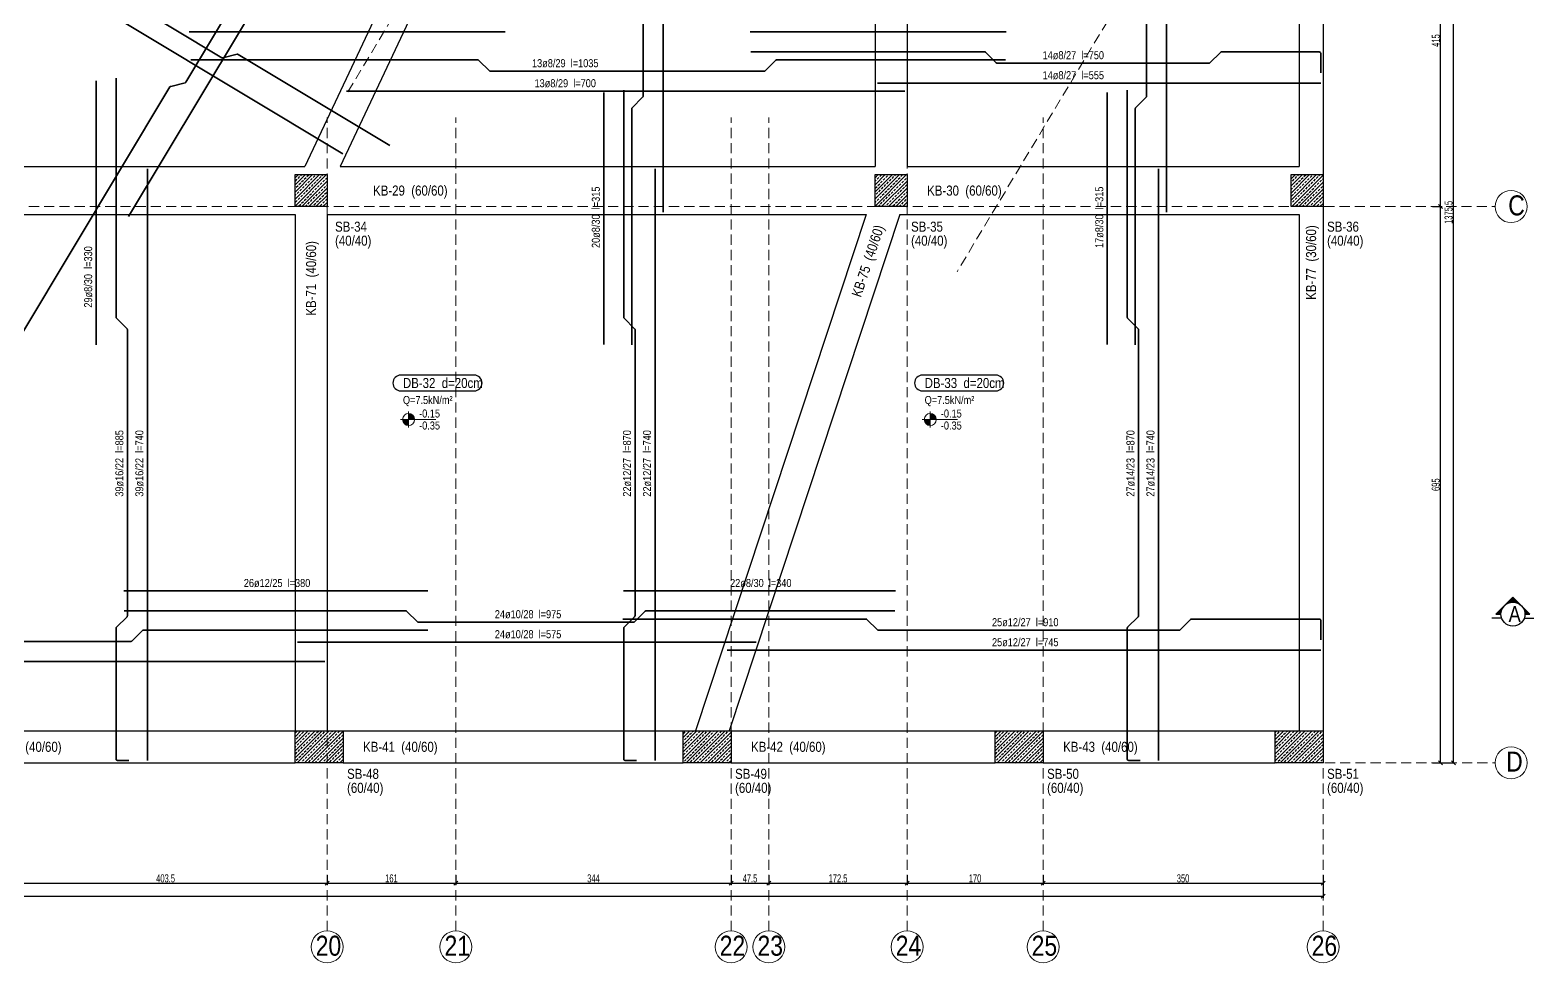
# Model space of a CAD drawing. Header units: millimetres. Extents: x 2068 to 9186, y 624 to 4235.
# Drawn here: x 7306 to 9186, y 631 to 1796 of the extents above; entities that cross this region are included whole.
import ezdxf
from ezdxf.enums import TextEntityAlignment as Align

# ---------------------------------------------------------------- set-up
doc = ezdxf.new("R2010")
doc.units = ezdxf.units.MM
doc.linetypes.add('DASHED', pattern=[19.05, 12.7, -6.35])
for name, color, linetype, lineweight in [('AKS BALONU (BEYKENT)', 7, 'Continuous', 20), ('AKS CIZGISI (BEYKENT)', 252, 'DASHED', 20), ('AKS NO (BEYKENT)', 3, 'Continuous', 20), ('AKS OLCU (BEYKENT)', 200, 'Continuous', 20), ('DONATI (BEYKENT)', 4, 'Continuous', 35), ('DONATI YAZISI (BEYKENT)', 3, 'Continuous', 20), ('DOSEME ISMI (BEYKENT)', 9, 'Continuous', 20), ('DOSEME PAFTA (BEYKENT)', 3, 'Continuous', 20), ('KESIT (BEYKENT)', 151, 'Continuous', 25), ('KESIT ISMI (BEYKENT)', 6, 'Continuous', 20), ('KIRIS (BEYKENT)', 2, 'Continuous', 30), ('KIRIS ISMI (BEYKENT)', 40, 'Continuous', 20), ('KOLON (BEYKENT)', 3, 'Continuous', 30), ('KOLON ISMI (BEYKENT)', 91, 'Continuous', 20), ('KOT CIZGI (BEYKENT)', 120, 'Continuous', 20), ('KOT YAZI (BEYKENT)', 7, 'Continuous', 20), ('TARAMA (BEYKENT)', 252, 'Continuous', 25), ('YAZI (BEYKENT)', 140, 'Continuous', 20)]:
    doc.layers.add(name, color=color, linetype=linetype, lineweight=lineweight)
doc.styles.add('DONATI YAZISI (BEYKENT)', font='')
doc.styles.add('DSMOLC-50', font='bahnschrift light condensed', dxfattribs={"width": 0.75, "height": 10})
doc.styles.add('KOT (BEYKENT)', font='')
doc.styles.add('YAZI (BEYKENT)', font='')
doc.styles.get('DONATI YAZISI (BEYKENT)').set_extended_font_data('Bahnschrift Light Condensed')
doc.styles.get('KOT (BEYKENT)').set_extended_font_data('Bahnschrift Light Condensed')
doc.styles.get('YAZI (BEYKENT)').set_extended_font_data('Bahnschrift Light Condensed')
doc.dimstyles.new('DSMOLC-50', dxfattribs={"dimtxt": 10, "dimasz": 5, "dimexe": 2, "dimexo": 2, "dimgap": 1, "dimtad": 1, "dimdec": 1, "dimrnd": 0.5, "dimzin": 12, "dimdsep": 46, "dimtxsty": 'DSMOLC-50', "dimblk": 'OBLIQUE', "dimblk1": 'OBLIQUE', "dimblk2": 'OBLIQUE', "dimcen": 0, "dimclrt": 7, "dimadec": 0, "dimazin": 0, "dimtfac": 1, "dimtdec": 4, "dimtix": 1, "dimtmove": 2, "dimatfit": 3, "dimfxl": 1, "dimtzin": 0, "dimarcsym": 0})
pattern_1 = [(45, (900.76, 27.5714), (-4.4194174, 4.4194174), []), (45, (905.1795, 27.5714), (-4.4194174, 4.4194174), [3.125, -1.5625])]

# ---------------------------------------------------------------- blocks, each defined once
blk = doc.blocks.new('_Oblique')
at = {"color": 0, "linetype": 'ByBlock', "lineweight": -2}
blk.add_line((-0.5, -0.5), (0.5, 0.5), dxfattribs=at)
blk = doc.blocks.new('*D89')
at = {"layer": 'AKS OLCU (BEYKENT)', "color": 0, "lineweight": -2, "transparency": 16777216}
for p, q in [((9059.7, 1575.6), (9071.7, 1575.6)), ((9069.7, 880.6), (9069.7, 1575.6)), ((9059.7, 880.6), (9071.7, 880.6))]:
    blk.add_line(p, q, dxfattribs=at)
at = {"layer": 'DEFPOINTS', "color": 0, "transparency": 16777216}
for p in [(9057.7, 1575.6), (9069.7, 1575.6), (9057.7, 880.6)]:
    blk.add_point(p, dxfattribs=at)
at = {"layer": 'AKS OLCU (BEYKENT)', "color": 0, "lineweight": -2, "transparency": 16777216, "xscale": 5, "yscale": 5, "zscale": 5}
for p, rotation in [((9069.7, 1575.6), 90), ((9069.7, 880.6), 270)]:
    blk.add_blockref('_Oblique', p, dxfattribs=dict(at, rotation=rotation))
at = {"layer": 'AKS OLCU (BEYKENT)', "color": 7, "transparency": 16777216, "insert": (9063.6, 1228.1), "char_height": 10, "attachment_point": 5, "rotation": 90, "style": 'DSMOLC-50'}
blk.add_mtext('695', dxfattribs=at)
blk = doc.blocks.new('*D90')
at = {"layer": 'AKS OLCU (BEYKENT)', "color": 0, "lineweight": -2, "transparency": 16777216}
for p, q in [((9059.7, 1990.6), (9071.7, 1990.6)), ((9069.7, 1575.6), (9069.7, 1990.6)), ((9059.7, 1575.6), (9071.7, 1575.6))]:
    blk.add_line(p, q, dxfattribs=at)
at = {"layer": 'DEFPOINTS', "color": 0, "transparency": 16777216}
for p in [(9057.7, 1990.6), (9069.7, 1990.6), (9057.7, 1575.6)]:
    blk.add_point(p, dxfattribs=at)
at = {"layer": 'AKS OLCU (BEYKENT)', "color": 0, "lineweight": -2, "transparency": 16777216, "xscale": 5, "yscale": 5, "zscale": 5}
for p, rotation in [((9069.7, 1990.6), 90), ((9069.7, 1575.6), 270)]:
    blk.add_blockref('_Oblique', p, dxfattribs=dict(at, rotation=rotation))
at = {"layer": 'AKS OLCU (BEYKENT)', "color": 7, "transparency": 16777216, "insert": (9063.6, 1783.1), "char_height": 10, "attachment_point": 5, "rotation": 90, "style": 'DSMOLC-50'}
blk.add_mtext('415', dxfattribs=at)
blk = doc.blocks.new('*D92')
at = {"layer": 'AKS OLCU (BEYKENT)', "color": 0, "lineweight": -2, "transparency": 16777216}
for p, q in [((9059.7, 2256.1), (9087.7, 2256.1)), ((9085.7, 880.6), (9085.7, 2256.1)), ((9059.7, 880.6), (9087.7, 880.6))]:
    blk.add_line(p, q, dxfattribs=at)
at = {"layer": 'DEFPOINTS', "color": 0, "transparency": 16777216}
for p in [(9057.7, 2256.1), (9085.7, 2256.1), (9057.7, 880.6)]:
    blk.add_point(p, dxfattribs=at)
at = {"layer": 'AKS OLCU (BEYKENT)', "color": 0, "lineweight": -2, "transparency": 16777216, "xscale": 5, "yscale": 5, "zscale": 5}
for p, rotation in [((9085.7, 2256.1), 90), ((9085.7, 880.6), 270)]:
    blk.add_blockref('_Oblique', p, dxfattribs=dict(at, rotation=rotation))
at = {"layer": 'AKS OLCU (BEYKENT)', "color": 7, "transparency": 16777216, "insert": (9079.6, 1568.4), "char_height": 10, "attachment_point": 5, "rotation": 90, "style": 'DSMOLC-50'}
blk.add_mtext('1375.5', dxfattribs=at)
blk = doc.blocks.new('*D110')
at = {"layer": 'AKS OLCU (BEYKENT)', "color": 0, "lineweight": -2, "transparency": 16777216}
for p, q in [((7274, 740.1), (7274, 728.1)), ((7677.7, 740.1), (7677.7, 728.1)), ((7274, 730.1), (7677.7, 730.1))]:
    blk.add_line(p, q, dxfattribs=at)
at = {"layer": 'DEFPOINTS', "color": 0, "transparency": 16777216}
for p in [(7274, 742.1), (7677.7, 742.1), (7677.7, 730.1)]:
    blk.add_point(p, dxfattribs=at)
at = {"layer": 'AKS OLCU (BEYKENT)', "color": 0, "lineweight": -2, "transparency": 16777216, "xscale": 5, "yscale": 5, "zscale": 5, "rotation": 180}
blk.add_blockref('_Oblique', (7274, 730.1), dxfattribs=at)
at = {"layer": 'AKS OLCU (BEYKENT)', "color": 0, "lineweight": -2, "transparency": 16777216, "xscale": 5, "yscale": 5, "zscale": 5}
blk.add_blockref('_Oblique', (7677.7, 730.1), dxfattribs=at)
at = {"layer": 'AKS OLCU (BEYKENT)', "color": 7, "transparency": 16777216, "insert": (7475.9, 736.2), "char_height": 10, "attachment_point": 5, "style": 'DSMOLC-50'}
blk.add_mtext('403.5', dxfattribs=at)
blk = doc.blocks.new('*D111')
at = {"layer": 'AKS OLCU (BEYKENT)', "color": 0, "lineweight": -2, "transparency": 16777216}
for p, q in [((7677.7, 740.1), (7677.7, 728.1)), ((7838.8, 740.1), (7838.8, 728.1)), ((7677.7, 730.1), (7838.8, 730.1))]:
    blk.add_line(p, q, dxfattribs=at)
at = {"layer": 'DEFPOINTS', "color": 0, "transparency": 16777216}
for p in [(7677.7, 742.1), (7838.8, 742.1), (7838.8, 730.1)]:
    blk.add_point(p, dxfattribs=at)
at = {"layer": 'AKS OLCU (BEYKENT)', "color": 0, "lineweight": -2, "transparency": 16777216, "xscale": 5, "yscale": 5, "zscale": 5, "rotation": 180}
blk.add_blockref('_Oblique', (7677.7, 730.1), dxfattribs=at)
at = {"layer": 'AKS OLCU (BEYKENT)', "color": 0, "lineweight": -2, "transparency": 16777216, "xscale": 5, "yscale": 5, "zscale": 5}
blk.add_blockref('_Oblique', (7838.8, 730.1), dxfattribs=at)
at = {"layer": 'AKS OLCU (BEYKENT)', "color": 7, "transparency": 16777216, "insert": (7758.2, 736.2), "char_height": 10, "attachment_point": 5, "style": 'DSMOLC-50'}
blk.add_mtext('161', dxfattribs=at)
blk = doc.blocks.new('*D112')
at = {"layer": 'AKS OLCU (BEYKENT)', "color": 0, "lineweight": -2, "transparency": 16777216}
for p, q in [((7838.8, 740.1), (7838.8, 728.1)), ((8182.7, 740.1), (8182.7, 728.1)), ((7838.8, 730.1), (8182.7, 730.1))]:
    blk.add_line(p, q, dxfattribs=at)
at = {"layer": 'DEFPOINTS', "color": 0, "transparency": 16777216}
for p in [(7838.8, 742.1), (8182.7, 742.1), (8182.7, 730.1)]:
    blk.add_point(p, dxfattribs=at)
at = {"layer": 'AKS OLCU (BEYKENT)', "color": 0, "lineweight": -2, "transparency": 16777216, "xscale": 5, "yscale": 5, "zscale": 5, "rotation": 180}
blk.add_blockref('_Oblique', (7838.8, 730.1), dxfattribs=at)
at = {"layer": 'AKS OLCU (BEYKENT)', "color": 0, "lineweight": -2, "transparency": 16777216, "xscale": 5, "yscale": 5, "zscale": 5}
blk.add_blockref('_Oblique', (8182.7, 730.1), dxfattribs=at)
at = {"layer": 'AKS OLCU (BEYKENT)', "color": 7, "transparency": 16777216, "insert": (8010.7, 736.2), "char_height": 10, "attachment_point": 5, "style": 'DSMOLC-50'}
blk.add_mtext('344', dxfattribs=at)
blk = doc.blocks.new('*D113')
at = {"layer": 'AKS OLCU (BEYKENT)', "color": 0, "lineweight": -2, "transparency": 16777216}
for p, q in [((8182.7, 740.1), (8182.7, 728.1)), ((8230, 740.1), (8230, 728.1)), ((8182.7, 730.1), (8230, 730.1))]:
    blk.add_line(p, q, dxfattribs=at)
at = {"layer": 'DEFPOINTS', "color": 0, "transparency": 16777216}
for p in [(8182.7, 742.1), (8230, 742.1), (8230, 730.1)]:
    blk.add_point(p, dxfattribs=at)
at = {"layer": 'AKS OLCU (BEYKENT)', "color": 0, "lineweight": -2, "transparency": 16777216, "xscale": 5, "yscale": 5, "zscale": 5, "rotation": 180}
blk.add_blockref('_Oblique', (8182.7, 730.1), dxfattribs=at)
at = {"layer": 'AKS OLCU (BEYKENT)', "color": 0, "lineweight": -2, "transparency": 16777216, "xscale": 5, "yscale": 5, "zscale": 5}
blk.add_blockref('_Oblique', (8230, 730.1), dxfattribs=at)
at = {"layer": 'AKS OLCU (BEYKENT)', "color": 7, "transparency": 16777216, "insert": (8206.4, 736.2), "char_height": 10, "attachment_point": 5, "style": 'DSMOLC-50'}
blk.add_mtext('47.5', dxfattribs=at)
blk = doc.blocks.new('*D114')
at = {"layer": 'AKS OLCU (BEYKENT)', "color": 0, "lineweight": -2, "transparency": 16777216}
for p, q in [((8230, 740.1), (8230, 728.1)), ((8402.7, 740.1), (8402.7, 728.1)), ((8230, 730.1), (8402.7, 730.1))]:
    blk.add_line(p, q, dxfattribs=at)
at = {"layer": 'DEFPOINTS', "color": 0, "transparency": 16777216}
for p in [(8230, 742.1), (8402.7, 742.1), (8402.7, 730.1)]:
    blk.add_point(p, dxfattribs=at)
at = {"layer": 'AKS OLCU (BEYKENT)', "color": 0, "lineweight": -2, "transparency": 16777216, "xscale": 5, "yscale": 5, "zscale": 5, "rotation": 180}
blk.add_blockref('_Oblique', (8230, 730.1), dxfattribs=at)
at = {"layer": 'AKS OLCU (BEYKENT)', "color": 0, "lineweight": -2, "transparency": 16777216, "xscale": 5, "yscale": 5, "zscale": 5}
blk.add_blockref('_Oblique', (8402.7, 730.1), dxfattribs=at)
at = {"layer": 'AKS OLCU (BEYKENT)', "color": 7, "transparency": 16777216, "insert": (8316.4, 736.2), "char_height": 10, "attachment_point": 5, "style": 'DSMOLC-50'}
blk.add_mtext('172.5', dxfattribs=at)
blk = doc.blocks.new('*D115')
at = {"layer": 'AKS OLCU (BEYKENT)', "color": 0, "lineweight": -2, "transparency": 16777216}
for p, q in [((8402.7, 740.1), (8402.7, 728.1)), ((8572.7, 740.1), (8572.7, 728.1)), ((8402.7, 730.1), (8572.7, 730.1))]:
    blk.add_line(p, q, dxfattribs=at)
at = {"layer": 'DEFPOINTS', "color": 0, "transparency": 16777216}
for p in [(8402.7, 742.1), (8572.7, 742.1), (8572.7, 730.1)]:
    blk.add_point(p, dxfattribs=at)
at = {"layer": 'AKS OLCU (BEYKENT)', "color": 0, "lineweight": -2, "transparency": 16777216, "xscale": 5, "yscale": 5, "zscale": 5, "rotation": 180}
blk.add_blockref('_Oblique', (8402.7, 730.1), dxfattribs=at)
at = {"layer": 'AKS OLCU (BEYKENT)', "color": 0, "lineweight": -2, "transparency": 16777216, "xscale": 5, "yscale": 5, "zscale": 5}
blk.add_blockref('_Oblique', (8572.7, 730.1), dxfattribs=at)
at = {"layer": 'AKS OLCU (BEYKENT)', "color": 7, "transparency": 16777216, "insert": (8487.7, 736.2), "char_height": 10, "attachment_point": 5, "style": 'DSMOLC-50'}
blk.add_mtext('170', dxfattribs=at)
blk = doc.blocks.new('*D116')
at = {"layer": 'AKS OLCU (BEYKENT)', "color": 0, "lineweight": -2, "transparency": 16777216}
for p, q in [((8572.7, 740.1), (8572.7, 728.1)), ((8922.7, 740.1), (8922.7, 728.1)), ((8572.7, 730.1), (8922.7, 730.1))]:
    blk.add_line(p, q, dxfattribs=at)
at = {"layer": 'DEFPOINTS', "color": 0, "transparency": 16777216}
for p in [(8572.7, 742.1), (8922.7, 742.1), (8922.7, 730.1)]:
    blk.add_point(p, dxfattribs=at)
at = {"layer": 'AKS OLCU (BEYKENT)', "color": 0, "lineweight": -2, "transparency": 16777216, "xscale": 5, "yscale": 5, "zscale": 5, "rotation": 180}
blk.add_blockref('_Oblique', (8572.7, 730.1), dxfattribs=at)
at = {"layer": 'AKS OLCU (BEYKENT)', "color": 0, "lineweight": -2, "transparency": 16777216, "xscale": 5, "yscale": 5, "zscale": 5}
blk.add_blockref('_Oblique', (8922.7, 730.1), dxfattribs=at)
at = {"layer": 'AKS OLCU (BEYKENT)', "color": 7, "transparency": 16777216, "insert": (8747.7, 736.2), "char_height": 10, "attachment_point": 5, "style": 'DSMOLC-50'}
blk.add_mtext('350', dxfattribs=at)
blk = doc.blocks.new('*D117')
at = {"layer": 'AKS OLCU (BEYKENT)', "color": 0, "lineweight": -2, "transparency": 16777216}
for p, q in [((2552.7, 740.1), (2552.7, 712.1)), ((8922.7, 740.1), (8922.7, 712.1)), ((2552.7, 714.1), (8922.7, 714.1))]:
    blk.add_line(p, q, dxfattribs=at)
at = {"layer": 'DEFPOINTS', "color": 0, "transparency": 16777216}
for p in [(2552.7, 742.1), (8922.7, 742.1), (8922.7, 714.1)]:
    blk.add_point(p, dxfattribs=at)
at = {"layer": 'AKS OLCU (BEYKENT)', "color": 0, "lineweight": -2, "transparency": 16777216, "xscale": 5, "yscale": 5, "zscale": 5, "rotation": 180}
blk.add_blockref('_Oblique', (2552.7, 714.1), dxfattribs=at)
at = {"layer": 'AKS OLCU (BEYKENT)', "color": 0, "lineweight": -2, "transparency": 16777216, "xscale": 5, "yscale": 5, "zscale": 5}
blk.add_blockref('_Oblique', (8922.7, 714.1), dxfattribs=at)
at = {"layer": 'AKS OLCU (BEYKENT)', "color": 7, "transparency": 16777216, "insert": (5737.7, 720.2), "char_height": 10, "attachment_point": 5, "style": 'DSMOLC-50'}
blk.add_mtext('6370', dxfattribs=at)

msp = doc.modelspace()

# ---------------------------------------------------------------- hatches: boundary and pattern name
at = {"layer": 'KESIT (BEYKENT)', "lineweight": -3}
h = msp.add_hatch(color=256, dxfattribs=at)
h.dxf.hatch_style = 1
h.paths.add_polyline_path([(9145.06, 1066.35, -0.1989124), (9149.45, 1076.96), (9138.85, 1066.35)])
h = msp.add_hatch(color=256, dxfattribs=at)
h.dxf.hatch_style = 1
h.paths.add_polyline_path([(9170.67, 1076.96), (9160.06, 1087.56), (9149.45, 1076.96, -0.1989124), (9160.06, 1081.35, -0.1989124)])
h = msp.add_hatch(color=256, dxfattribs=at)
h.dxf.hatch_style = 1
h.paths.add_polyline_path([(9181.27, 1066.35), (9170.67, 1076.96, -0.1989124), (9175.06, 1066.35)])
at = {"layer": 'KOT CIZGI (BEYKENT)'}
h = msp.add_hatch(color=256, dxfattribs=at)
h.dxf.hatch_style = 1
h.paths.add_polyline_path([(7779.61, 1317.08), (7779.61, 1309.58), (7787.11, 1309.58, 0.4142136)])
h = msp.add_hatch(color=256, dxfattribs=at)
h.dxf.hatch_style = 1
h.paths.add_polyline_path([(8431.76, 1317.08), (8431.76, 1309.58), (8439.26, 1309.58, 0.4142136)])
h = msp.add_hatch(color=256, dxfattribs=at)
h.dxf.hatch_style = 1
h.paths.add_polyline_path([(7779.61, 1309.58), (7772.11, 1309.58, 0.4142136), (7779.61, 1302.08)])
h = msp.add_hatch(color=256, dxfattribs=at)
h.dxf.hatch_style = 1
h.paths.add_polyline_path([(8431.76, 1309.58), (8424.26, 1309.58, 0.4142136), (8431.76, 1302.08)])
at = {"layer": 'TARAMA (BEYKENT)'}
h = msp.add_hatch(dxfattribs=at)
h.set_pattern_fill('ANSI33', color=256, style=0, pattern_type=0)
h.set_pattern_definition(pattern_1)
h.paths.add_polyline_path([(7637.69, 1615.62), (7677.69, 1615.62), (7677.69, 1575.62), (7637.69, 1575.62)], flags=0)
h = msp.add_hatch(dxfattribs=at)
h.set_pattern_fill('ANSI33', color=256, style=0, pattern_type=0)
h.set_pattern_definition(pattern_1)
h.paths.add_polyline_path([(8362.72, 1615.62), (8402.72, 1615.62), (8402.72, 1575.62), (8362.72, 1575.62)], flags=0)
h = msp.add_hatch(dxfattribs=at)
h.set_pattern_fill('ANSI33', color=256, style=0, pattern_type=0)
h.set_pattern_definition(pattern_1)
h.paths.add_polyline_path([(8882.72, 1615.62), (8922.72, 1615.62), (8922.72, 1575.62), (8882.72, 1575.62)], flags=0)
h = msp.add_hatch(dxfattribs=at)
h.set_pattern_fill('ANSI33', color=256, style=0, pattern_type=0)
h.set_pattern_definition(pattern_1)
h.paths.add_polyline_path([(7637.72, 920.62), (7697.73, 920.62), (7697.73, 880.62), (7637.72, 880.62)], flags=0)
h = msp.add_hatch(dxfattribs=at)
h.set_pattern_fill('ANSI33', color=256, style=0, pattern_type=0)
h.set_pattern_definition(pattern_1)
h.paths.add_polyline_path([(8122.71, 920.62), (8182.71, 920.62), (8182.71, 880.62), (8122.71, 880.62)], flags=0)
h = msp.add_hatch(dxfattribs=at)
h.set_pattern_fill('ANSI33', color=256, style=0, pattern_type=0)
h.set_pattern_definition(pattern_1)
h.paths.add_polyline_path([(8512.73, 920.62), (8572.72, 920.62), (8572.72, 880.62), (8512.73, 880.62)], flags=0)
h = msp.add_hatch(dxfattribs=at)
h.set_pattern_fill('ANSI33', color=256, style=0, pattern_type=0)
h.set_pattern_definition(pattern_1)
h.paths.add_polyline_path([(8862.72, 920.62), (8922.72, 920.62), (8922.72, 880.62), (8862.72, 880.62)], flags=0)

# ---------------------------------------------------------------- linework, layer by layer
at = {"layer": 'AKS BALONU (BEYKENT)'}
for centre in [(9157.72, 1575.62), (9157.72, 880.62), (7677.73, 650.62), (7838.77, 650.62), (8182.73, 650.62), (8229.98, 650.62), (8402.72, 650.62), (8572.73, 650.62), (8922.72, 650.62)]:
    msp.add_circle(centre, 20, dxfattribs=at)
at = {"layer": 'AKS CIZGISI (BEYKENT)'}
for p, q in [((8367.22, 2823.97), (7701.59, 1715.32)), ((9025.67, 2427.62), (8465.28, 1494.26)), ((8922.72, 670.62), (8922.72, 2256.15)), ((8402.72, 670.62), (8402.72, 2136.21)), ((7677.73, 670.62), (7677.73, 1686.91)), ((7838.77, 670.62), (7838.77, 1686.91)), ((8182.73, 670.62), (8182.73, 1686.91)), ((8229.98, 670.62), (8229.98, 1686.91)), ((8572.73, 670.62), (8572.73, 1686.91)), ((2752.06, 1575.62), (9137.72, 1575.62)), ((2352.73, 880.62), (9137.72, 880.62))]:
    msp.add_line(p, q, dxfattribs=at)
at = {"layer": 'DONATI (BEYKENT)'}
for points in [[(7297.44, 1418.83), (7481.37, 1725.19, -0.1989124), (7482.3, 1725.87), (7500.3, 1730.36, 0.1989124), (7501.22, 1731.05), (7639.59, 1961.5, 0.1989124), (7639.75, 1962.64), (7635.26, 1980.64, -0.1989124), (7635.43, 1981.77), (7808.78, 2270.51)], [(6981.51, 2117.03), (7229.43, 1968.18, -0.1989124), (7230.11, 1967.26), (7234.6, 1949.25, 0.1989124), (7235.29, 1948.33), (7546.26, 1761.63, 0.1989124), (7547.39, 1761.46), (7565.4, 1765.95, -0.1989124), (7566.53, 1765.78), (7756.04, 1652.01)], [(8058.63, 1402.68), (8058.63, 1698, -0.1989124), (8059.07, 1699.06), (8072.19, 1712.18, 0.1989124), (8072.63, 1713.24), (8072.63, 1903, 0.1989124), (8072.19, 1904.06), (8059.07, 1917.18, -0.1989124), (8058.63, 1918.24), (8058.63, 2111.08)], [(8687.97, 1402.68), (8687.97, 1698, -0.1989124), (8688.4, 1699.06), (8701.53, 1712.18, 0.1989124), (8701.97, 1713.24), (8701.97, 1903, 0.1989124), (8701.53, 1904.06), (8688.4, 1917.18, -0.1989124), (8687.97, 1918.24), (8687.97, 2111.08)], [(8207.35, 1768.78), (8500.11, 1768.78, -0.1989124), (8501.17, 1768.34), (8514.29, 1755.22, 0.1989124), (8515.35, 1754.78), (8780.12, 1754.78, 0.1989124), (8781.18, 1755.22), (8794.3, 1768.34, -0.1989124), (8795.37, 1768.78), (8918.29, 1768.78, -0.4142136), (8919.79, 1767.28), (8919.79, 1742.82)], [(7507.32, 1758.78), (7866.4, 1758.78, -0.1989124), (7867.46, 1758.34), (7880.59, 1745.22, 0.1989124), (7881.65, 1744.78), (8224.18, 1744.78, 0.1989124), (8225.24, 1745.22), (8238.36, 1758.34, -0.1989124), (8239.42, 1758.78), (8525.73, 1758.78)], [(7430.08, 883.62), (7415.58, 883.62, -0.4142136), (7414.08, 885.12), (7414.08, 1049, -0.1989124), (7414.52, 1050.06), (7427.64, 1063.18, 0.1989124), (7428.08, 1064.24), (7428.08, 1422, 0.1989124), (7427.64, 1423.06), (7414.52, 1436.18, -0.1989124), (7414.08, 1437.24), (7414.08, 1736.02)], [(8064.63, 883.62), (8050.13, 883.62, -0.4142136), (8048.63, 885.12), (8048.63, 1049, -0.1989124), (8049.07, 1050.06), (8062.19, 1063.18, 0.1989124), (8062.63, 1064.24), (8062.63, 1422, 0.1989124), (8062.19, 1423.06), (8049.07, 1436.18, -0.1989124), (8048.63, 1437.24), (8048.63, 1721.02)], [(8693.97, 883.62), (8679.47, 883.62, -0.4142136), (8677.97, 885.12), (8677.97, 1049, -0.1989124), (8678.4, 1050.06), (8691.53, 1063.18, 0.1989124), (8691.97, 1064.24), (8691.97, 1422, 0.1989124), (8691.53, 1423.06), (8678.4, 1436.18, -0.1989124), (8677.97, 1437.24), (8677.97, 1721.02)], [(7423.89, 1070.32), (7776.54, 1070.32, -0.1989124), (7777.6, 1069.88), (7790.72, 1056.76, 0.1989124), (7791.78, 1056.32), (8060.85, 1056.32, 0.1989124), (8061.91, 1056.76), (8075.03, 1069.88, -0.1989124), (8076.09, 1070.32), (8387.29, 1070.32)], [(8047.33, 1060.32), (8351.55, 1060.32, -0.1989124), (8352.61, 1059.88), (8365.74, 1046.76, 0.1989124), (8366.8, 1046.32), (8742.96, 1046.32, 0.1989124), (8744.02, 1046.76), (8757.14, 1059.88, -0.1989124), (8758.21, 1060.32), (8918.3, 1060.32, -0.4142136), (8919.8, 1058.82), (8919.8, 1034.4)], [(6954.15, 1046.32), (6974.15, 1046.32, -0.1989124), (6975.21, 1045.88), (6988.33, 1032.76, 0.1989124), (6989.39, 1032.32), (7432.65, 1032.32, 0.1989124), (7433.71, 1032.76), (7446.83, 1045.88, -0.1989124), (7447.89, 1046.32), (7803.62, 1046.32)]]:
    msp.add_lwpolyline(points, format="xyb", dxfattribs=at)
for points in [[(7429.51, 1563.04), (7749.03, 2095.22)], [(7049, 2031.02), (7697.44, 1641.7)], [(8097.63, 1568.62), (8097.63, 2027.62)], [(8726.97, 1568.62), (8726.97, 2027.62)], [(7505.41, 1793.78), (7900.41, 1793.78)], [(8206.52, 1793.78), (8526.53, 1793.78)], [(7389.08, 1402.89), (7389.08, 1732.89)], [(8365.72, 1729.78), (8919.79, 1729.78)], [(7701.88, 1719.78), (8399.72, 1719.78)], [(8023.63, 1403.12), (8023.63, 1718.12)], [(8652.97, 1403.12), (8652.97, 1718.12)], [(7453.08, 883.62), (7453.08, 1622.62)], [(8087.63, 883.62), (8087.63, 1622.62)], [(8716.97, 883.62), (8716.97, 1622.62)], [(7423.62, 1095.32), (7803.62, 1095.32)], [(8048.28, 1095.32), (8388.28, 1095.32)], [(7640.72, 1031.32), (8214.04, 1031.32)], [(8177.9, 1021.32), (8919.8, 1021.32)], [(6693.24, 1007.32), (7674.72, 1007.32)]]:
    msp.add_lwpolyline(points, dxfattribs=at)
at = {"layer": 'DOSEME PAFTA (BEYKENT)', "lineweight": -3}
for points in [[(7769.89, 1345.3), (7861.5, 1345.3, 1), (7861.5, 1365.08), (7769.89, 1365.08, 1)], [(8422.05, 1345.3), (8513.6, 1345.3, 1), (8513.6, 1365.08), (8422.05, 1365.08, 1)]]:
    msp.add_lwpolyline(points, format="xyb", close=True, dxfattribs=at)
at = {"layer": 'KESIT (BEYKENT)', "lineweight": -3, "flags": 128}
for points in [[(9175.06, 1066.35), (9181.27, 1066.35), (9160.06, 1087.56), (9138.85, 1066.35), (9145.06, 1066.35)], [(9145.92, 1061.35), (9133.85, 1061.35)], [(9174.2, 1061.35), (9186.27, 1061.35)]]:
    msp.add_lwpolyline(points, dxfattribs=at)
at = {"layer": 'KESIT (BEYKENT)', "lineweight": -3}
msp.add_circle((9160.06, 1066.35), 15, dxfattribs=at)
at = {"layer": 'KIRIS (BEYKENT)'}
for p, q in [((7819.8, 1986.24), (7649.76, 1625.62)), ((7862.83, 1983.68), (7693.98, 1625.62)), ((8362.72, 1990.62), (8362.72, 1625.62)), ((8402.72, 1990.62), (8402.72, 1625.62)), ((8892.82, 1990.27), (8892.72, 1625.62)), ((8922.72, 1990.27), (8922.82, 1615.52)), ((6872.08, 1625.62), (7649.76, 1625.62)), ((7693.98, 1625.62), (8362.72, 1625.62)), ((8402.72, 1625.62), (8892.72, 1625.62)), ((6787.72, 1565.62), (7637.72, 1565.62)), ((7637.72, 1565.62), (7637.72, 920.62)), ((7677.72, 1565.62), (8351.73, 1565.62)), ((7677.72, 1565.62), (7677.72, 920.52)), ((8351.73, 1565.62), (8138.23, 920.52)), ((8393.86, 1565.62), (8180.37, 920.52)), ((8393.86, 1565.62), (8892.72, 1565.62)), ((8892.72, 1565.62), (8892.72, 920.52)), ((8922.72, 1575.52), (8922.82, 920.52)), ((7227.74, 920.62), (7637.72, 920.62)), ((7697.73, 920.62), (8122.71, 920.62)), ((8182.71, 920.62), (8512.83, 920.62)), ((8572.83, 920.62), (8862.82, 920.62)), ((7227.74, 880.62), (7637.72, 880.62)), ((7697.73, 880.62), (8122.71, 880.62)), ((8182.71, 880.62), (8512.83, 880.62)), ((8572.83, 880.62), (8862.82, 880.62))]:
    msp.add_line(p, q, dxfattribs=at)
at = {"layer": 'KOLON (BEYKENT)'}
for points in [[(7637.69, 1615.62), (7677.69, 1615.62), (7677.69, 1575.62), (7637.69, 1575.62)], [(8362.72, 1615.62), (8402.72, 1615.62), (8402.72, 1575.62), (8362.72, 1575.62)], [(8882.72, 1615.62), (8922.72, 1615.62), (8922.72, 1575.62), (8882.72, 1575.62)], [(7637.72, 920.62), (7697.73, 920.62), (7697.73, 880.62), (7637.72, 880.62)], [(8122.71, 920.62), (8182.71, 920.62), (8182.71, 880.62), (8122.71, 880.62)], [(8512.73, 920.62), (8572.72, 920.62), (8572.72, 880.62), (8512.73, 880.62)], [(8862.72, 920.62), (8922.72, 920.62), (8922.72, 880.62), (8862.72, 880.62)]]:
    msp.add_lwpolyline(points, close=True, dxfattribs=at)
at = {"layer": 'KOT CIZGI (BEYKENT)'}
for p, q in [((7779.61, 1319.58), (7779.61, 1299.58)), ((8431.76, 1319.58), (8431.76, 1299.58)), ((7769.61, 1309.58), (7813.63, 1309.58)), ((8421.76, 1309.58), (8465.79, 1309.58))]:
    msp.add_line(p, q, dxfattribs=at)
for centre in [(7779.61, 1309.58), (8431.76, 1309.58)]:
    msp.add_circle(centre, 7.5, dxfattribs=at)

# ---------------------------------------------------------------- texts
at = {"layer": 'AKS NO (BEYKENT)', "style": 'YAZI (BEYKENT)'}
for s, p in [('C', (9154.16, 1564.62)), ('D', (9151.57, 869.62)), ('20', (7663.5, 639.62)), ('21', (7824.55, 639.62)), ('22', (8168.5, 639.62)), ('23', (8215.76, 639.62)), ('24', (8388.49, 639.62)), ('25', (8558.46, 639.62)), ('26', (8908.46, 639.62))]:
    msp.add_text(s, height=25, dxfattribs=at).set_placement(p)
at = {"layer": 'DONATI YAZISI (BEYKENT)', "style": 'DONATI YAZISI (BEYKENT)'}
for s, p in [(' 14ø8/27  l=750', (8608.91, 1764.78)), (' 13ø8/29  l=1035', (7973.83, 1754.78)), (' 13ø8/29  l=700', (7973.83, 1729.78)), (' 14ø8/27  l=555', (8608.91, 1739.78)), (' 26ø12/25  l=380', (7613.62, 1105.32)), (' 22ø8/30  l=340', (8218.28, 1105.32)), (' 24ø10/28  l=975', (7927.38, 1066.32)), (' 25ø12/27  l=910', (8548.85, 1056.32)), (' 24ø10/28  l=575', (7927.38, 1041.32)), (' 25ø12/27  l=745', (8548.85, 1031.32))]:
    msp.add_text(s, height=10, dxfattribs=at).set_placement(p, align=Align.MIDDLE_CENTER)
for s, p in [(' 20ø8/30  l=315', (8013.63, 1560.62)), (' 17ø8/30  l=315', (8642.97, 1560.62)), (' 29ø8/30  l=330', (7379.08, 1486.11)), (' 39ø16/22  l=885', (7418.08, 1253.12)), (' 39ø16/22  l=740', (7443.08, 1253.12)), (' 22ø12/27  l=870', (8052.63, 1253.12)), (' 22ø12/27  l=740', (8077.63, 1253.12)), (' 27ø14/23  l=870', (8681.97, 1253.12)), (' 27ø14/23  l=740', (8706.97, 1253.12))]:
    msp.add_text(s, height=10, rotation=90, dxfattribs=at).set_placement(p, align=Align.MIDDLE_CENTER)
at = {"layer": 'DOSEME ISMI (BEYKENT)', "style": 'YAZI (BEYKENT)'}
for s, p in [('DB-32  d=20cm', (7772.53, 1348.95)), ('DB-33  d=20cm', (8424.69, 1348.95))]:
    msp.add_text(s, height=12.5, dxfattribs=at).set_placement(p)
at = {"layer": 'KESIT ISMI (BEYKENT)', "style": 'YAZI (BEYKENT)'}
msp.add_text('A', height=20, dxfattribs=at).set_placement((9154.6, 1056.48))
at = {"layer": 'KIRIS ISMI (BEYKENT)', "style": 'YAZI (BEYKENT)'}
for s, p in [('KB-29  (60/60)', (7735.24, 1589.37)), ('KB-30  (60/60)', (8427.82, 1589.37)), ('KB-40  (40/60)', (7252.74, 894.37)), ('KB-41  (40/60)', (7722.73, 894.37)), ('KB-42  (40/60)', (8207.72, 894.37)), ('KB-43  (40/60)', (8597.83, 894.37))]:
    msp.add_text(s, height=12.5, dxfattribs=at).set_placement(p)
for s, rotation, p in [('KB-75  (40/60)', 71.68883, (8344.94, 1461.54)), ('KB-77  (30/60)', 90, (8913.98, 1459.16)), ('KB-71  (40/60)', 90, (7663.98, 1439.4))]:
    msp.add_text(s, height=12.5, rotation=rotation, dxfattribs=at).set_placement(p)
at = {"layer": 'KOLON ISMI (BEYKENT)', "style": 'YAZI (BEYKENT)'}
for s, p in [('SB-34', (7687.72, 1544.29)), ('SB-35', (8407.72, 1544.29)), ('SB-36', (8927.72, 1544.29)), ('(40/40)', (7687.72, 1526.79)), ('(40/40)', (8407.72, 1526.79)), ('(40/40)', (8927.72, 1526.79)), ('SB-48', (7702.72, 860.62)), ('SB-49', (8187.71, 860.62)), ('SB-50', (8577.73, 860.62)), ('SB-51', (8927.72, 860.62)), ('(60/40)', (7702.72, 843.12)), ('(60/40)', (8187.71, 843.12)), ('(60/40)', (8577.73, 843.12)), ('(60/40)', (8927.72, 843.12))]:
    msp.add_text(s, height=12.5, dxfattribs=at).set_placement(p)
at = {"layer": 'KOT YAZI (BEYKENT)', "style": 'KOT (BEYKENT)'}
for s, p in [(' -0.15', (7789.61, 1312.08)), (' -0.15', (8441.76, 1312.08)), (' -0.35', (7789.61, 1297.08)), (' -0.35', (8441.76, 1297.08))]:
    msp.add_text(s, height=10, dxfattribs=at).set_placement(p)
at = {"layer": 'YAZI (BEYKENT)', "style": 'YAZI (BEYKENT)'}
for p in [(7772.53, 1328.95), (8424.69, 1328.95)]:
    msp.add_text('Q=7.5kN/m²', height=10, dxfattribs=at).set_placement(p)

# ---------------------------------------------------------------- dimensions: what is measured, and where the dimension line sits
at = {"layer": 'AKS OLCU (BEYKENT)'}
for base, p1, p2, picture, middle in [((9085.69, 2256.15), (9057.69, 880.62), (9057.69, 2256.15), '*D92', (9079.59, 1568.38)), ((9069.69, 1990.62), (9057.69, 1575.62), (9057.69, 1990.62), '*D90', (9063.64, 1783.12)), ((9069.69, 1575.62), (9057.69, 880.62), (9057.69, 1575.62), '*D89', (9063.59, 1228.12))]:
    dim = msp.add_linear_dim(base=base, p1=p1, p2=p2, angle=90, dimstyle='DSMOLC-50', dxfattribs=at)
    dim.commit()
    dim.dimension.update_dxf_attribs({"geometry": picture, "text_midpoint": middle})
for base, p1, p2, picture, middle in [((8922.72, 714.1), (2552.73, 742.1), (8922.72, 742.1), '*D117', (5737.72, 720.2)), ((7677.73, 730.1), (7274.04, 742.1), (7677.73, 742.1), '*D110', (7475.88, 736.2)), ((7838.77, 730.1), (7677.73, 742.1), (7838.77, 742.1), '*D111', (7758.25, 736.15)), ((8182.73, 730.1), (7838.77, 742.1), (8182.73, 742.1), '*D112', (8010.75, 736.2)), ((8229.9809, 730.1018), (8182.7251, 742.1018), (8229.9809, 742.1018), '*D113', (8206.353, 736.1533)), ((8402.72, 730.1), (8229.98, 742.1), (8402.72, 742.1), '*D114', (8316.35, 736.2)), ((8572.73, 730.1), (8402.72, 742.1), (8572.73, 742.1), '*D115', (8487.73, 736.2)), ((8922.72, 730.1), (8572.73, 742.1), (8922.72, 742.1), '*D116', (8747.72, 736.2))]:
    dim = msp.add_linear_dim(base=base, p1=p1, p2=p2, dimstyle='DSMOLC-50', dxfattribs=at)
    dim.commit()
    dim.dimension.update_dxf_attribs({"geometry": picture, "text_midpoint": middle})

doc.saveas('drawing.dxf')
